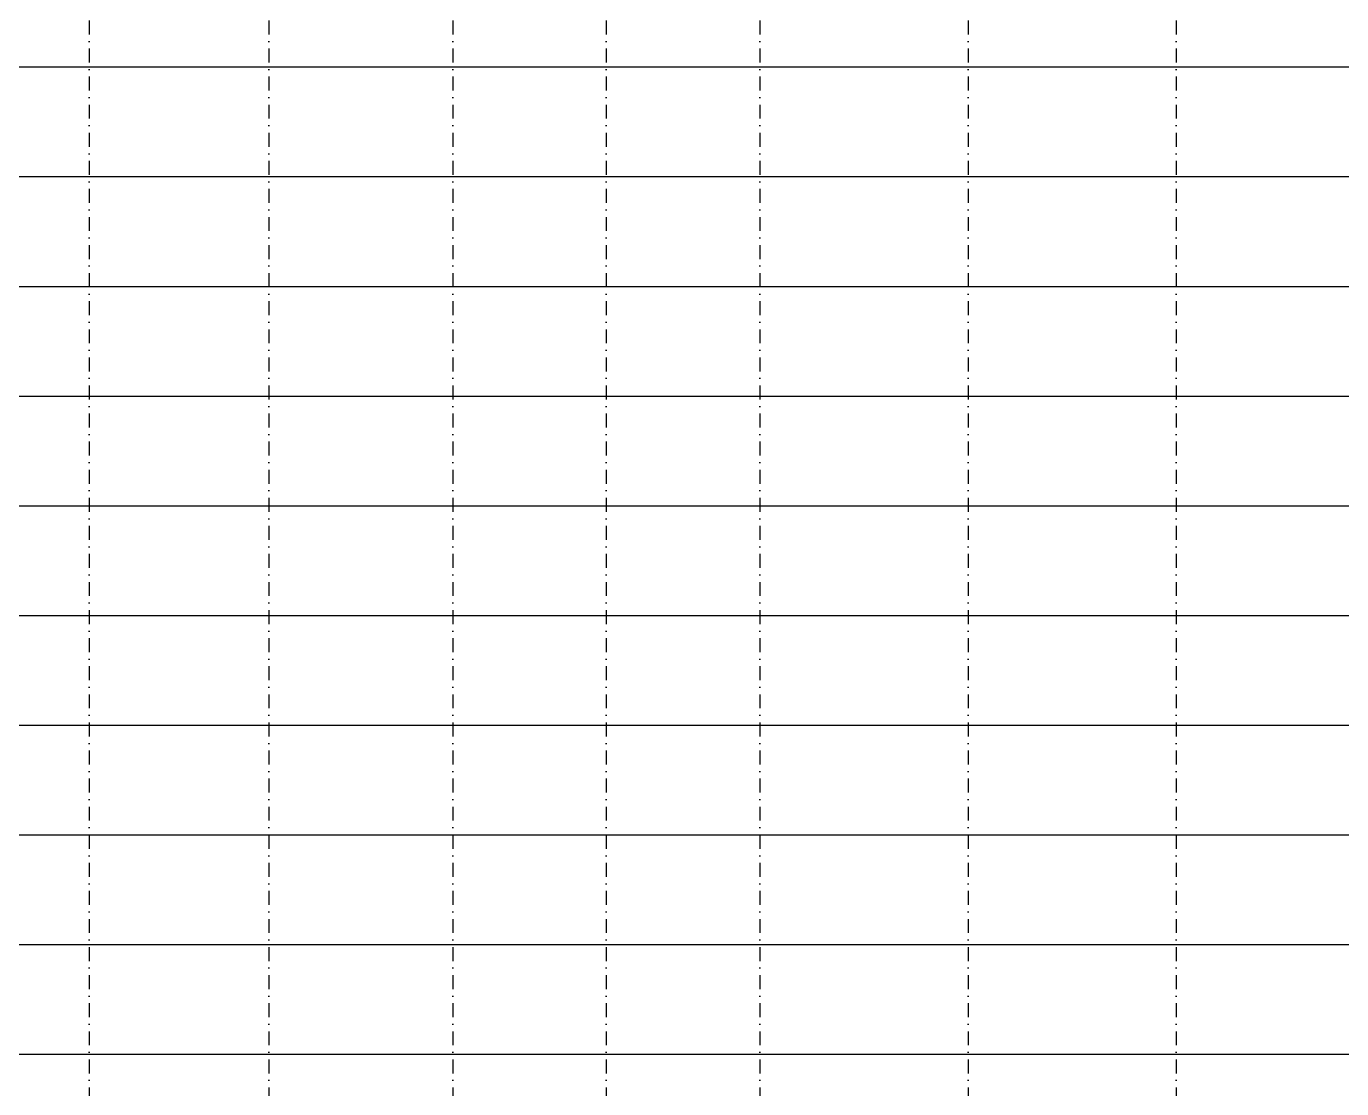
# Model space of a CAD drawing. Header units: metres. Extents: x -121 to 9872, y 3505 to 10721.
# Drawn here: x 3560 to 4160, y 8784 to 9269 of the extents above; entities that cross this region are included whole.
import ezdxf

# ---------------------------------------------------------------- set-up
doc = ezdxf.new("R2010")
doc.units = ezdxf.units.M
doc.linetypes.add('DASHDOT', pattern=[25.4, 12.7, -6.35, 0, -6.35])
doc.layers.add('Grade', color=9, linetype='Continuous')
doc.layers.add('Ind.Rot', color=8, linetype='DASHDOT')

msp = doc.modelspace()

# ---------------------------------------------------------------- linework, layer by layer
at = {"layer": 'Grade'}
for points in [[(0, 9250), (9859.453, 9250)], [(0, 9200), (9859.453, 9200)], [(0, 9150), (9859.453, 9150)], [(0, 9100), (9859.453, 9100)], [(0, 9050), (9859.453, 9050)], [(0, 9000), (9859.453, 9000)], [(0, 8950), (9859.453, 8950)], [(0, 8900), (9859.453, 8900)], [(0, 8850), (9859.453, 8850)], [(0, 8800), (9859.453, 8800)]]:
    msp.add_lwpolyline(points, dxfattribs=at)
at = {"layer": 'Ind.Rot', "linetype": 'DASHDOT', "ltscale": 0.5}
for points in [[(3588.665, 10500), (3588.665, 8300)], [(3670.665, 10500), (3670.665, 8300)], [(3754.535, 10500), (3754.535, 8300)], [(3824.536, 10500), (3824.536, 8300)], [(3894.536, 10500), (3894.536, 8300)], [(3989.536, 10500), (3989.536, 8300)], [(4084.536, 10500), (4084.536, 8300)]]:
    msp.add_lwpolyline(points, dxfattribs=at)

doc.saveas('drawing.dxf')
